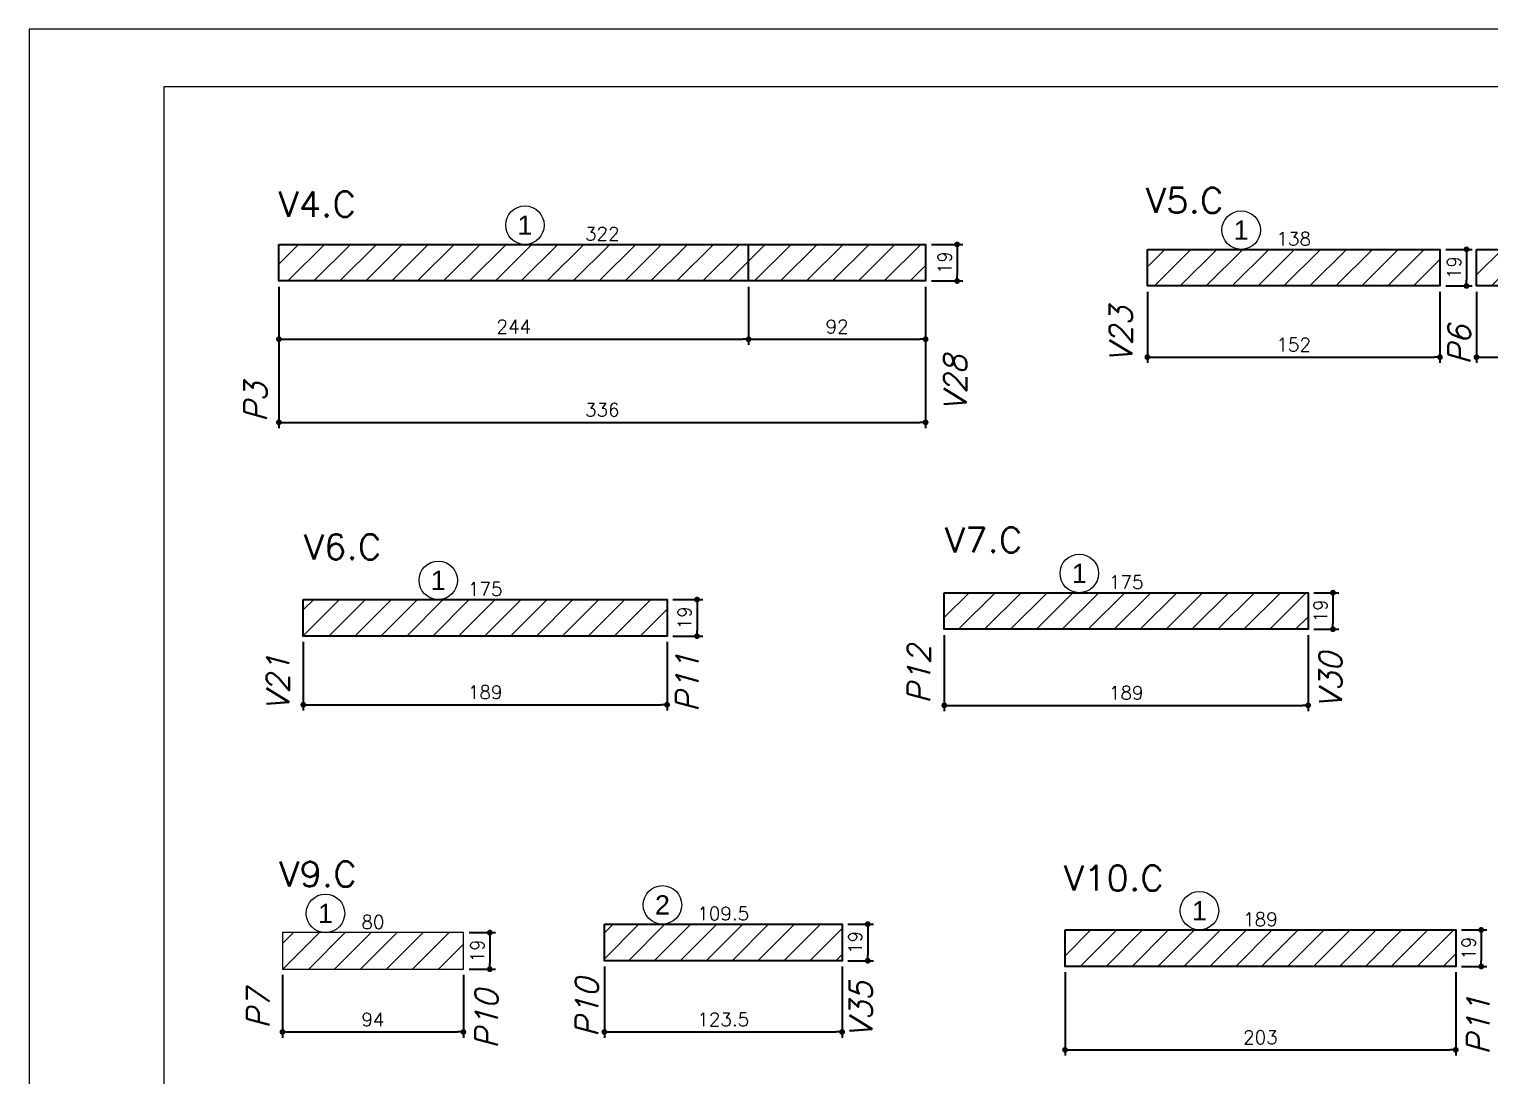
# Model space of a CAD drawing. Extents: x -20676 to 4767, y -817 to 14270.
# Drawn here: x -19091 to -18333, y 6889 to 7432 of the extents above; entities that cross this region are included whole.
import ezdxf
from ezdxf.enums import TextEntityAlignment as Align

# ---------------------------------------------------------------- set-up
doc = ezdxf.new("R2010")
doc.units = 0
doc.header["$PDMODE"] = 2
doc.header["$PDSIZE"] = 10
doc.layers.get('0').update_dxf_attribs({"lineweight": 13})
doc.layers.get('Defpoints').update_dxf_attribs({"lineweight": 13})
for name, color, linetype, lineweight in [('contorno de painel', 7, 'Continuous', 13), ('cotas', 4, 'Continuous', 13), ('REAPROVEITAMENTO', 1, 'Continuous', 13), ('Romaneio', 1, 'Continuous', 13), ('texto de viga', 7, 'Continuous', 13)]:
    doc.layers.add(name, color=color, linetype=linetype, lineweight=lineweight)
for name, color, linetype in [('Cota Sarrafo', 180, 'Continuous'), ('Painéis', 200, 'Continuous'), ('TEXTO_GERAL', 7, 'Continuous')]:
    doc.layers.add(name, color=color, linetype=linetype)
doc.styles.add('ARIAL', font='arial.ttf', dxfattribs={"oblique": 15, "height": 25})
doc.styles.add('MB_C02', font='arial.ttf', dxfattribs={"height": 2})
doc.styles.add('MB_C03', font='arial.ttf', dxfattribs={"height": 2.5})
doc.styles.add('MB_C04', font='arial.ttf', dxfattribs={"height": 6})
doc.styles.add('REGUA-120', font='ROMANS.shx', dxfattribs={"height": 15})
doc.styles.add('ROMANS', font='romans.shx')
doc.dimstyles.new('PAINEL', dxfattribs={"dimtxt": 7, "dimasz": 3, "dimexe": 3, "dimexo": 3, "dimgap": 3, "dimtad": 1, "dimdec": 1, "dimzin": 12, "dimdsep": 46, "dimtxsty": 'ROMANS', "dimblk": 'DOT', "dimcen": 0, "dimclrd": 4, "dimclre": 4, "dimclrt": 240, "dimadec": 1, "dimazin": 3, "dimtfac": 1, "dimtdec": 1, "dimtmove": 0, "dimatfit": 3, "dimfxl": 0, "dimtolj": 1, "dimtzin": 12, "dimarcsym": 0})
doc.dimstyles.new('projeto2', dxfattribs={"dimtxt": 7, "dimasz": 5, "dimexe": 1.25, "dimexo": 2.5, "dimgap": 2, "dimtad": 1, "dimdec": 1, "dimdsep": 46, "dimtxsty": 'ROMANS', "dimblk": 'OBLIQUE', "dimcen": 10, "dimdle": 1, "dimse1": 1, "dimse2": 1, "dimsd1": 1, "dimsd2": 1, "dimclrd": 256, "dimclre": 256, "dimclrt": 3, "dimadec": 0, "dimazin": 0, "dimtfac": 1, "dimtdec": 1, "dimtmove": 0, "dimatfit": 3, "dimldrblk": 'OBLIQUE', "dimfxl": 0, "dimlwd": -1, "dimlwe": -1, "dimarcsym": 0})

# ---------------------------------------------------------------- blocks, each defined once
blk = doc.blocks.new('A$Ceb89ac90')
at = {"color": 1}
for points in [[(0, 1199.94), (0, 149.94), (1485.02, 149.94), (1485.02, 1199.94)], [(70, 1169.94), (70, 179.94), (1455.02, 179.94), (1455.02, 1169.94)]]:
    blk.add_lwpolyline(points, close=True, dxfattribs=at)
at = {"color": 5}
for tag, p, height, style in [('CLIENTE', (449.73, 328.83), 12.63, 'MB_C03'), ('REV_05', (1103.14, 338.08), 10.1, 'MB_C02'), ('DATA_REV_05', (1151.54, 337.91), 10.1, 'MB_C02'), ('INFO_REV_05', (1228.12, 337.91), 10.1, 'MB_C02'), ('FASE', (924.57, 320.46), 10.1, 'MB_C02'), ('REV_04', (1103.14, 312.82), 10.1, 'MB_C02'), ('DATA_REV_04', (1151.54, 312.66), 10.1, 'MB_C02'), ('INFO_REV_04', (1228.12, 312.66), 10.1, 'MB_C02'), ('REV_03', (1103.14, 287.57), 10.1, 'MB_C02'), ('DATA_REV_03', (1151.54, 287.4), 10.1, 'MB_C02'), ('INFO_REV_03', (1228.12, 287.4), 10.1, 'MB_C02'), ('PROJETISTA', (767.99, 285.11), 10.1, 'MB_C02'), ('DATA', (924.57, 285.11), 10.1, 'MB_C02'), ('OBRA', (449.73, 273.34), 12.63, 'MB_C03'), ('REV_02', (1103.14, 262.31), 10.1, 'MB_C02'), ('DATA_REV_02', (1151.54, 262.15), 10.1, 'MB_C02'), ('INFO_REV_02', (1228.12, 262.15), 10.1, 'MB_C02'), ('ESC', (924.57, 251.76), 10.1, 'MB_C02'), ('COR', (1010.47, 251.76), 10.1, 'MB_C02'), ('REV_01', (1103.14, 237.06), 10.1, 'MB_C02'), ('DATA_REV_01', (1151.54, 236.89), 10.1, 'MB_C02'), ('INFO_REV_01', (1228.12, 236.89), 10.1, 'MB_C02'), ('PAVIMENTO', (449.73, 215.3), 12.63, 'MB_C03'), ('FL', (1018.09, 194.68), 30.31, 'MB_C04'), ('REV_00', (1103.14, 211.8), 10.1, 'MB_C02'), ('DATA_REV_00', (1151.54, 211.64), 10.1, 'MB_C02'), ('EMISSÃO_INICIAL', (1228.12, 211.64), 10.1, 'MB_C02'), ('REV', (944.1, 205.03), 12.63, 'MB_C03')]:
    blk.add_attdef(tag, p, '', height=height, dxfattribs=dict(at, style=style))
at = {"color": 6, "style": 'MB_C02'}
for tag, p in [('ENDEREÇO_CLIENTE', (449.73, 307.83)), ('ENDEREÇO_OBRA', (449.73, 252.69)), ('TIPO_DE_PROJETO', (449.73, 192.28))]:
    blk.add_attdef(tag, p, '', height=10.1, dxfattribs=at)
blk = doc.blocks.new('_Dot')
at = {"color": 0, "linetype": 'ByBlock', "lineweight": -2}
blk.add_line((-0.5, 0), (-1, 0), dxfattribs=at)
at = {"color": 0, "linetype": 'ByBlock', "const_width": 0.5}
blk.add_lwpolyline([(-0.25, 0, 1), (0.25, 0, 1)], format="xyb", close=True, dxfattribs=at)
blk = doc.blocks.new('*D1706')
at = {"layer": 'cotas', "color": 4, "lineweight": -2, "transparency": 16777216}
for p, q in [((-18961.67, 7298.45), (-18961.67, 7225.01)), ((-18625.67, 7298.45), (-18625.67, 7225.01)), ((-18958.67, 7228.01), (-18628.67, 7228.01))]:
    blk.add_line(p, q, dxfattribs=at)
at = {"layer": 'Defpoints', "color": 0, "transparency": 16777216}
for p in [(-18961.67, 7301.45), (-18625.67, 7301.45), (-18625.67, 7228.01)]:
    blk.add_point(p, dxfattribs=at)
at = {"layer": 'cotas', "color": 4, "lineweight": -2, "transparency": 16777216, "xscale": 3, "yscale": 3, "zscale": 3, "rotation": 180}
blk.add_blockref('_Dot', (-18961.67, 7228.01), dxfattribs=at)
at = {"layer": 'cotas', "color": 4, "lineweight": -2, "transparency": 16777216, "xscale": 3, "yscale": 3, "zscale": 3}
blk.add_blockref('_Dot', (-18625.67, 7228.01), dxfattribs=at)
at = {"layer": 'cotas', "color": 240, "transparency": 16777216, "insert": (-18793.67, 7234.51), "char_height": 7, "attachment_point": 5, "style": 'ROMANS'}
blk.add_mtext('\\A1;336', dxfattribs=at)
blk = doc.blocks.new('*D1707')
at = {"layer": 'cotas', "color": 4, "lineweight": -2, "transparency": 16777216}
for p, q in [((-18622.67, 7320.45), (-18606.29, 7320.45)), ((-18609.29, 7317.45), (-18609.29, 7304.45)), ((-18622.67, 7301.45), (-18606.29, 7301.45))]:
    blk.add_line(p, q, dxfattribs=at)
at = {"layer": 'Defpoints', "color": 0, "transparency": 16777216}
for p in [(-18625.67, 7320.45), (-18625.67, 7301.45), (-18609.29, 7301.45)]:
    blk.add_point(p, dxfattribs=at)
at = {"layer": 'cotas', "color": 4, "lineweight": -2, "transparency": 16777216, "xscale": 3, "yscale": 3, "zscale": 3}
for p, rotation in [((-18609.29, 7320.45), 90), ((-18609.29, 7301.45), 270)]:
    blk.add_blockref('_Dot', p, dxfattribs=dict(at, rotation=rotation))
at = {"layer": 'cotas', "color": 240, "transparency": 16777216, "insert": (-18615.79, 7310.95), "char_height": 7, "attachment_point": 5, "rotation": 90, "style": 'ROMANS'}
blk.add_mtext('\\A1;19', dxfattribs=at)
blk = doc.blocks.new('*D1708')
at = {"layer": 'cotas', "color": 4, "lineweight": -2, "transparency": 16777216}
for p, q in [((-18961.67, 7298.45), (-18961.67, 7268.2)), ((-18717.67, 7298.45), (-18717.67, 7268.2)), ((-18958.67, 7271.2), (-18720.67, 7271.2))]:
    blk.add_line(p, q, dxfattribs=at)
at = {"layer": 'Defpoints', "color": 0, "transparency": 16777216}
for p in [(-18961.67, 7301.45), (-18717.67, 7301.45), (-18717.67, 7271.2)]:
    blk.add_point(p, dxfattribs=at)
at = {"layer": 'cotas', "color": 4, "lineweight": -2, "transparency": 16777216, "xscale": 3, "yscale": 3, "zscale": 3, "rotation": 180}
blk.add_blockref('_Dot', (-18961.67, 7271.2), dxfattribs=at)
at = {"layer": 'cotas', "color": 4, "lineweight": -2, "transparency": 16777216, "xscale": 3, "yscale": 3, "zscale": 3}
blk.add_blockref('_Dot', (-18717.67, 7271.2), dxfattribs=at)
at = {"layer": 'cotas', "color": 240, "transparency": 16777216, "insert": (-18839.67, 7277.7), "char_height": 7, "attachment_point": 5, "style": 'ROMANS'}
blk.add_mtext('\\A1;244', dxfattribs=at)
blk = doc.blocks.new('*D1709')
at = {"layer": 'cotas', "color": 4, "lineweight": -2, "transparency": 16777216}
for p, q in [((-18717.67, 7298.45), (-18717.67, 7268.2)), ((-18625.67, 7298.45), (-18625.67, 7268.2)), ((-18714.67, 7271.2), (-18628.67, 7271.2))]:
    blk.add_line(p, q, dxfattribs=at)
at = {"layer": 'Defpoints', "color": 0, "transparency": 16777216}
for p in [(-18717.67, 7301.45), (-18625.67, 7301.45), (-18625.67, 7271.2)]:
    blk.add_point(p, dxfattribs=at)
at = {"layer": 'cotas', "color": 4, "lineweight": -2, "transparency": 16777216, "xscale": 3, "yscale": 3, "zscale": 3, "rotation": 180}
blk.add_blockref('_Dot', (-18717.67, 7271.2), dxfattribs=at)
at = {"layer": 'cotas', "color": 4, "lineweight": -2, "transparency": 16777216, "xscale": 3, "yscale": 3, "zscale": 3}
blk.add_blockref('_Dot', (-18625.67, 7271.2), dxfattribs=at)
at = {"layer": 'cotas', "color": 240, "transparency": 16777216, "insert": (-18671.67, 7277.7), "char_height": 7, "attachment_point": 5, "style": 'ROMANS'}
blk.add_mtext('\\A1;92', dxfattribs=at)
blk = doc.blocks.new('*D1710')
at = {"layer": 'Defpoints', "color": 0, "transparency": 16777216}
for p in [(-18954.67, 7320.45), (-18632.67, 7320.45), (-18632.67, 7320.45)]:
    blk.add_point(p, dxfattribs=at)
at = {"layer": 'Cota Sarrafo', "color": 3, "transparency": 16777216, "insert": (-18793.67, 7325.95), "char_height": 7, "attachment_point": 5, "style": 'ROMANS'}
blk.add_mtext('322', dxfattribs=at)
blk = doc.blocks.new('_OBLIQUE')
at = {"color": 0, "linetype": 'ByBlock', "lineweight": -2}
for p, q in [((0, 0), (-1, 0)), ((-0.5, -0.5), (0.5, 0.5))]:
    blk.add_line(p, q, dxfattribs=at)
blk = doc.blocks.new('*D1711')
at = {"layer": 'cotas', "color": 4, "lineweight": -2, "transparency": 16777216}
for p, q in [((-18510.45, 7295.88), (-18510.45, 7258.86)), ((-18358.45, 7295.88), (-18358.45, 7258.86)), ((-18507.45, 7261.86), (-18361.45, 7261.86))]:
    blk.add_line(p, q, dxfattribs=at)
at = {"layer": 'Defpoints', "color": 0, "transparency": 16777216}
for p in [(-18510.45, 7298.88), (-18358.45, 7298.88), (-18358.45, 7261.86)]:
    blk.add_point(p, dxfattribs=at)
at = {"layer": 'cotas', "color": 4, "lineweight": -2, "transparency": 16777216, "xscale": 3, "yscale": 3, "zscale": 3, "rotation": 180}
blk.add_blockref('_Dot', (-18510.45, 7261.86), dxfattribs=at)
at = {"layer": 'cotas', "color": 4, "lineweight": -2, "transparency": 16777216, "xscale": 3, "yscale": 3, "zscale": 3}
blk.add_blockref('_Dot', (-18358.45, 7261.86), dxfattribs=at)
at = {"layer": 'cotas', "color": 240, "transparency": 16777216, "insert": (-18434.45, 7268.36), "char_height": 7, "attachment_point": 5, "style": 'ROMANS'}
blk.add_mtext('\\A1;152', dxfattribs=at)
blk = doc.blocks.new('*D1712')
at = {"layer": 'cotas', "color": 4, "lineweight": -2, "transparency": 16777216}
for p, q in [((-18339.45, 7295.88), (-18339.45, 7258.86)), ((-18129.45, 7295.88), (-18129.45, 7258.86)), ((-18336.45, 7261.86), (-18132.45, 7261.86))]:
    blk.add_line(p, q, dxfattribs=at)
at = {"layer": 'Defpoints', "color": 0, "transparency": 16777216}
for p in [(-18339.45, 7298.88), (-18129.45, 7298.88), (-18129.45, 7261.86)]:
    blk.add_point(p, dxfattribs=at)
at = {"layer": 'cotas', "color": 4, "lineweight": -2, "transparency": 16777216, "xscale": 3, "yscale": 3, "zscale": 3, "rotation": 180}
blk.add_blockref('_Dot', (-18339.45, 7261.86), dxfattribs=at)
at = {"layer": 'cotas', "color": 4, "lineweight": -2, "transparency": 16777216, "xscale": 3, "yscale": 3, "zscale": 3}
blk.add_blockref('_Dot', (-18129.45, 7261.86), dxfattribs=at)
at = {"layer": 'cotas', "color": 240, "transparency": 16777216, "insert": (-18234.45, 7268.36), "char_height": 7, "attachment_point": 5, "style": 'ROMANS'}
blk.add_mtext('\\A1;210', dxfattribs=at)
blk = doc.blocks.new('*D1716')
at = {"layer": 'cotas', "color": 4, "lineweight": -2, "transparency": 16777216}
for p, q in [((-18355.45, 7317.88), (-18341.63, 7317.88)), ((-18344.63, 7314.88), (-18344.63, 7301.88)), ((-18355.45, 7298.88), (-18341.63, 7298.88))]:
    blk.add_line(p, q, dxfattribs=at)
at = {"layer": 'Defpoints', "color": 0, "transparency": 16777216}
for p in [(-18358.45, 7317.88), (-18358.45, 7298.88), (-18344.63, 7298.88)]:
    blk.add_point(p, dxfattribs=at)
at = {"layer": 'cotas', "color": 4, "lineweight": -2, "transparency": 16777216, "xscale": 3, "yscale": 3, "zscale": 3}
for p, rotation in [((-18344.63, 7317.88), 90), ((-18344.63, 7298.88), 270)]:
    blk.add_blockref('_Dot', p, dxfattribs=dict(at, rotation=rotation))
at = {"layer": 'cotas', "color": 240, "transparency": 16777216, "insert": (-18351.13, 7308.38), "char_height": 7, "attachment_point": 5, "rotation": 90, "style": 'ROMANS'}
blk.add_mtext('\\A1;19', dxfattribs=at)
blk = doc.blocks.new('*D1717')
at = {"layer": 'Defpoints', "color": 0, "transparency": 16777216}
for p in [(-18503.45, 7317.88), (-18365.45, 7317.88), (-18365.45, 7317.88)]:
    blk.add_point(p, dxfattribs=at)
at = {"layer": 'Cota Sarrafo', "color": 3, "transparency": 16777216, "insert": (-18434.45, 7323.38), "char_height": 7, "attachment_point": 5, "style": 'ROMANS'}
blk.add_mtext('138', dxfattribs=at)
blk = doc.blocks.new('*D1720')
at = {"layer": 'cotas', "color": 4, "lineweight": -2, "transparency": 16777216}
for p, q in [((-18948.99, 7113.93), (-18948.99, 7078.3)), ((-18759.99, 7113.93), (-18759.99, 7078.3)), ((-18945.99, 7081.3), (-18762.99, 7081.3))]:
    blk.add_line(p, q, dxfattribs=at)
at = {"layer": 'Defpoints', "color": 0, "transparency": 16777216}
for p in [(-18948.99, 7116.93), (-18759.99, 7116.93), (-18759.99, 7081.3)]:
    blk.add_point(p, dxfattribs=at)
at = {"layer": 'cotas', "color": 4, "lineweight": -2, "transparency": 16777216, "xscale": 3, "yscale": 3, "zscale": 3, "rotation": 180}
blk.add_blockref('_Dot', (-18948.99, 7081.3), dxfattribs=at)
at = {"layer": 'cotas', "color": 4, "lineweight": -2, "transparency": 16777216, "xscale": 3, "yscale": 3, "zscale": 3}
blk.add_blockref('_Dot', (-18759.99, 7081.3), dxfattribs=at)
at = {"layer": 'cotas', "color": 240, "transparency": 16777216, "insert": (-18854.49, 7087.8), "char_height": 7, "attachment_point": 5, "style": 'ROMANS'}
blk.add_mtext('\\A1;189', dxfattribs=at)
blk = doc.blocks.new('*D1721')
at = {"layer": 'cotas', "color": 4, "lineweight": -2, "transparency": 16777216}
for p, q in [((-18756.99, 7135.93), (-18741.41, 7135.93)), ((-18744.41, 7132.93), (-18744.41, 7119.93)), ((-18756.99, 7116.93), (-18741.41, 7116.93))]:
    blk.add_line(p, q, dxfattribs=at)
at = {"layer": 'Defpoints', "color": 0, "transparency": 16777216}
for p in [(-18759.99, 7135.93), (-18759.99, 7116.93), (-18744.41, 7116.93)]:
    blk.add_point(p, dxfattribs=at)
at = {"layer": 'cotas', "color": 4, "lineweight": -2, "transparency": 16777216, "xscale": 3, "yscale": 3, "zscale": 3}
for p, rotation in [((-18744.41, 7135.93), 90), ((-18744.41, 7116.93), 270)]:
    blk.add_blockref('_Dot', p, dxfattribs=dict(at, rotation=rotation))
at = {"layer": 'cotas', "color": 240, "transparency": 16777216, "insert": (-18750.91, 7126.43), "char_height": 7, "attachment_point": 5, "rotation": 90, "style": 'ROMANS'}
blk.add_mtext('\\A1;19', dxfattribs=at)
blk = doc.blocks.new('*D1722')
at = {"layer": 'Defpoints', "color": 0, "transparency": 16777216}
for p in [(-18941.99, 7135.93), (-18766.99, 7135.93), (-18766.99, 7135.93)]:
    blk.add_point(p, dxfattribs=at)
at = {"layer": 'Cota Sarrafo', "color": 3, "transparency": 16777216, "insert": (-18854.49, 7141.43), "char_height": 7, "attachment_point": 5, "style": 'ROMANS'}
blk.add_mtext('175', dxfattribs=at)
blk = doc.blocks.new('*D1723')
at = {"layer": 'cotas', "color": 4, "lineweight": -2, "transparency": 16777216}
for p, q in [((-18615.95, 7117.52), (-18615.95, 7077.96)), ((-18426.95, 7117.52), (-18426.95, 7077.96)), ((-18612.95, 7080.96), (-18429.95, 7080.96))]:
    blk.add_line(p, q, dxfattribs=at)
at = {"layer": 'Defpoints', "color": 0, "transparency": 16777216}
for p in [(-18615.95, 7120.52), (-18426.95, 7120.52), (-18426.95, 7080.96)]:
    blk.add_point(p, dxfattribs=at)
at = {"layer": 'cotas', "color": 4, "lineweight": -2, "transparency": 16777216, "xscale": 3, "yscale": 3, "zscale": 3, "rotation": 180}
blk.add_blockref('_Dot', (-18615.95, 7080.96), dxfattribs=at)
at = {"layer": 'cotas', "color": 4, "lineweight": -2, "transparency": 16777216, "xscale": 3, "yscale": 3, "zscale": 3}
blk.add_blockref('_Dot', (-18426.95, 7080.96), dxfattribs=at)
at = {"layer": 'cotas', "color": 240, "transparency": 16777216, "insert": (-18521.45, 7087.46), "char_height": 7, "attachment_point": 5, "style": 'ROMANS'}
blk.add_mtext('\\A1;189', dxfattribs=at)
blk = doc.blocks.new('*D1724')
at = {"layer": 'cotas', "color": 4, "lineweight": -2, "transparency": 16777216}
for p, q in [((-18423.95, 7139.52), (-18411.05, 7139.52)), ((-18414.05, 7136.52), (-18414.05, 7123.52)), ((-18423.95, 7120.52), (-18411.05, 7120.52))]:
    blk.add_line(p, q, dxfattribs=at)
at = {"layer": 'Defpoints', "color": 0, "transparency": 16777216}
for p in [(-18426.95, 7139.52), (-18426.95, 7120.52), (-18414.05, 7120.52)]:
    blk.add_point(p, dxfattribs=at)
at = {"layer": 'cotas', "color": 4, "lineweight": -2, "transparency": 16777216, "xscale": 3, "yscale": 3, "zscale": 3}
for p, rotation in [((-18414.05, 7139.52), 90), ((-18414.05, 7120.52), 270)]:
    blk.add_blockref('_Dot', p, dxfattribs=dict(at, rotation=rotation))
at = {"layer": 'cotas', "color": 240, "transparency": 16777216, "insert": (-18420.55, 7130.02), "char_height": 7, "attachment_point": 5, "rotation": 90, "style": 'ROMANS'}
blk.add_mtext('\\A1;19', dxfattribs=at)
blk = doc.blocks.new('*D1725')
at = {"layer": 'Defpoints', "color": 0, "transparency": 16777216}
for p in [(-18608.95, 7139.52), (-18433.95, 7139.52), (-18433.95, 7139.52)]:
    blk.add_point(p, dxfattribs=at)
at = {"layer": 'Cota Sarrafo', "color": 3, "transparency": 16777216, "insert": (-18521.45, 7145.02), "char_height": 7, "attachment_point": 5, "style": 'ROMANS'}
blk.add_mtext('175', dxfattribs=at)
blk = doc.blocks.new('*D1732')
at = {"layer": 'cotas', "color": 4, "lineweight": -2, "transparency": 16777216}
for p, q in [((-18959.83, 6940.9), (-18959.83, 6908.3)), ((-18865.83, 6940.9), (-18865.83, 6908.3)), ((-18956.83, 6911.3), (-18868.83, 6911.3))]:
    blk.add_line(p, q, dxfattribs=at)
at = {"layer": 'Defpoints', "color": 0, "transparency": 16777216}
for p in [(-18959.83, 6943.9), (-18865.83, 6943.9), (-18865.83, 6911.3)]:
    blk.add_point(p, dxfattribs=at)
at = {"layer": 'cotas', "color": 4, "lineweight": -2, "transparency": 16777216, "xscale": 3, "yscale": 3, "zscale": 3, "rotation": 180}
blk.add_blockref('_Dot', (-18959.83, 6911.3), dxfattribs=at)
at = {"layer": 'cotas', "color": 4, "lineweight": -2, "transparency": 16777216, "xscale": 3, "yscale": 3, "zscale": 3}
blk.add_blockref('_Dot', (-18865.83, 6911.3), dxfattribs=at)
at = {"layer": 'cotas', "color": 240, "transparency": 16777216, "insert": (-18912.83, 6917.8), "char_height": 7, "attachment_point": 5, "style": 'ROMANS'}
blk.add_mtext('\\A1;94', dxfattribs=at)
blk = doc.blocks.new('*D1733')
at = {"layer": 'cotas', "color": 4, "lineweight": -2, "transparency": 16777216}
for p, q in [((-18862.83, 6962.9), (-18849.1, 6962.9)), ((-18852.1, 6959.9), (-18852.1, 6946.9)), ((-18862.83, 6943.9), (-18849.1, 6943.9))]:
    blk.add_line(p, q, dxfattribs=at)
at = {"layer": 'Defpoints', "color": 0, "transparency": 16777216}
for p in [(-18865.83, 6962.9), (-18865.83, 6943.9), (-18852.1, 6943.9)]:
    blk.add_point(p, dxfattribs=at)
at = {"layer": 'cotas', "color": 4, "lineweight": -2, "transparency": 16777216, "xscale": 3, "yscale": 3, "zscale": 3}
for p, rotation in [((-18852.1, 6962.9), 90), ((-18852.1, 6943.9), 270)]:
    blk.add_blockref('_Dot', p, dxfattribs=dict(at, rotation=rotation))
at = {"layer": 'cotas', "color": 240, "transparency": 16777216, "insert": (-18858.6, 6953.4), "char_height": 7, "attachment_point": 5, "rotation": 90, "style": 'ROMANS'}
blk.add_mtext('\\A1;19', dxfattribs=at)
blk = doc.blocks.new('*D1734')
at = {"layer": 'Defpoints', "color": 0, "transparency": 16777216}
for p in [(-18952.83, 6962.9), (-18872.83, 6962.9), (-18872.83, 6962.9)]:
    blk.add_point(p, dxfattribs=at)
at = {"layer": 'Cota Sarrafo', "color": 3, "transparency": 16777216, "insert": (-18912.83, 6968.4), "char_height": 7, "attachment_point": 5, "style": 'ROMANS'}
blk.add_mtext('80', dxfattribs=at)
blk = doc.blocks.new('*D1738')
at = {"layer": 'cotas', "color": 4, "lineweight": -2, "transparency": 16777216}
for p, q in [((-18553.24, 6942.3), (-18553.24, 6899.02)), ((-18350.24, 6942.3), (-18350.24, 6899.02)), ((-18550.24, 6902.02), (-18353.24, 6902.02))]:
    blk.add_line(p, q, dxfattribs=at)
at = {"layer": 'Defpoints', "color": 0, "transparency": 16777216}
for p in [(-18553.24, 6945.3), (-18350.24, 6945.3), (-18350.24, 6902.02)]:
    blk.add_point(p, dxfattribs=at)
at = {"layer": 'cotas', "color": 4, "lineweight": -2, "transparency": 16777216, "xscale": 3, "yscale": 3, "zscale": 3, "rotation": 180}
blk.add_blockref('_Dot', (-18553.24, 6902.02), dxfattribs=at)
at = {"layer": 'cotas', "color": 4, "lineweight": -2, "transparency": 16777216, "xscale": 3, "yscale": 3, "zscale": 3}
blk.add_blockref('_Dot', (-18350.24, 6902.02), dxfattribs=at)
at = {"layer": 'cotas', "color": 240, "transparency": 16777216, "insert": (-18451.74, 6908.52), "char_height": 7, "attachment_point": 5, "style": 'ROMANS'}
blk.add_mtext('\\A1;203', dxfattribs=at)
blk = doc.blocks.new('*D1739')
at = {"layer": 'cotas', "color": 4, "lineweight": -2, "transparency": 16777216}
for p, q in [((-18347.24, 6964.3), (-18334.01, 6964.3)), ((-18337.01, 6961.3), (-18337.01, 6948.3)), ((-18347.24, 6945.3), (-18334.01, 6945.3))]:
    blk.add_line(p, q, dxfattribs=at)
at = {"layer": 'Defpoints', "color": 0, "transparency": 16777216}
for p in [(-18350.24, 6964.3), (-18350.24, 6945.3), (-18337.01, 6945.3)]:
    blk.add_point(p, dxfattribs=at)
at = {"layer": 'cotas', "color": 4, "lineweight": -2, "transparency": 16777216, "xscale": 3, "yscale": 3, "zscale": 3}
for p, rotation in [((-18337.01, 6964.3), 90), ((-18337.01, 6945.3), 270)]:
    blk.add_blockref('_Dot', p, dxfattribs=dict(at, rotation=rotation))
at = {"layer": 'cotas', "color": 240, "transparency": 16777216, "insert": (-18343.51, 6954.8), "char_height": 7, "attachment_point": 5, "rotation": 90, "style": 'ROMANS'}
blk.add_mtext('\\A1;19', dxfattribs=at)
blk = doc.blocks.new('*D1740')
at = {"layer": 'Defpoints', "color": 0, "transparency": 16777216}
for p in [(-18546.24, 6964.3), (-18357.24, 6964.3), (-18357.24, 6964.3)]:
    blk.add_point(p, dxfattribs=at)
at = {"layer": 'Cota Sarrafo', "color": 3, "transparency": 16777216, "insert": (-18451.74, 6969.8), "char_height": 7, "attachment_point": 5, "style": 'ROMANS'}
blk.add_mtext('189', dxfattribs=at)
blk = doc.blocks.new('*D2072')
at = {"layer": 'Defpoints', "color": 0, "transparency": 16777216}
for p in [(-18792.57, 6948.31), (-18669.07, 6948.31), (-18669.07, 6911.3)]:
    blk.add_point(p, dxfattribs=at)
at = {"layer": 'Painéis', "color": 4, "lineweight": -2, "transparency": 16777216}
for p, q in [((-18792.57, 6945.31), (-18792.57, 6908.3)), ((-18669.07, 6945.31), (-18669.07, 6908.3)), ((-18789.57, 6911.3), (-18672.07, 6911.3))]:
    blk.add_line(p, q, dxfattribs=at)
at = {"layer": 'Painéis', "color": 4, "lineweight": -2, "transparency": 16777216, "xscale": 3, "yscale": 3, "zscale": 3, "rotation": 180}
blk.add_blockref('_Dot', (-18792.57, 6911.3), dxfattribs=at)
at = {"layer": 'Painéis', "color": 4, "lineweight": -2, "transparency": 16777216, "xscale": 3, "yscale": 3, "zscale": 3}
blk.add_blockref('_Dot', (-18669.07, 6911.3), dxfattribs=at)
at = {"layer": 'Painéis', "color": 240, "transparency": 16777216, "insert": (-18730.82, 6917.8), "char_height": 7, "attachment_point": 5, "style": 'ROMANS'}
blk.add_mtext('\\A1;123.5', dxfattribs=at)
blk = doc.blocks.new('*D2073')
at = {"layer": 'Defpoints', "color": 0, "transparency": 16777216}
for p in [(-18669.07, 6967.31), (-18669.07, 6948.31), (-18655.77, 6948.31)]:
    blk.add_point(p, dxfattribs=at)
at = {"layer": 'Painéis', "color": 4, "lineweight": -2, "transparency": 16777216}
for p, q in [((-18666.07, 6967.31), (-18652.77, 6967.31)), ((-18655.77, 6964.31), (-18655.77, 6951.31)), ((-18666.07, 6948.31), (-18652.77, 6948.31))]:
    blk.add_line(p, q, dxfattribs=at)
at = {"layer": 'Painéis', "color": 4, "lineweight": -2, "transparency": 16777216, "xscale": 3, "yscale": 3, "zscale": 3}
for p, rotation in [((-18655.77, 6967.31), 90), ((-18655.77, 6948.31), 270)]:
    blk.add_blockref('_Dot', p, dxfattribs=dict(at, rotation=rotation))
at = {"layer": 'Painéis', "color": 240, "transparency": 16777216, "insert": (-18662.27, 6957.81), "char_height": 7, "attachment_point": 5, "rotation": 90, "style": 'ROMANS'}
blk.add_mtext('\\A1;19', dxfattribs=at)
blk = doc.blocks.new('*D2074')
at = {"layer": 'Defpoints', "color": 0, "transparency": 16777216}
for p in [(-18785.57, 6967.31), (-18676.07, 6967.31), (-18676.07, 6967.31)]:
    blk.add_point(p, dxfattribs=at)
at = {"layer": 'Cota Sarrafo', "color": 3, "transparency": 16777216, "insert": (-18730.82, 6972.81), "char_height": 7, "attachment_point": 5, "style": 'ROMANS'}
blk.add_mtext('109.5', dxfattribs=at)

msp = doc.modelspace()

# ---------------------------------------------------------------- hatches: boundary and pattern name
at = {"layer": 'REAPROVEITAMENTO'}
h = msp.add_hatch(dxfattribs=at)
h.set_pattern_fill('ANSI31', color=256, scale=3, style=0)
h.set_pattern_definition([(45, (-14.169, 2361.248), (-6.735192, 6.735192), [])])
h.paths.add_polyline_path([(-18961.67, 7320.45), (-18625.67, 7320.45), (-18625.67, 7301.45), (-18961.67, 7301.45)])
h = msp.add_hatch(dxfattribs=at)
h.set_pattern_fill('ANSI31', color=256, scale=3, style=0)
h.set_pattern_definition([(45, (-22.627, 2358.095), (-6.735192, 6.735192), [])])
h.paths.add_polyline_path([(-18510.45, 7317.88), (-18358.45, 7317.88), (-18358.45, 7298.88), (-18510.45, 7298.88)])
h.paths.add_polyline_path([(-18339.45, 7317.88), (-18129.45, 7317.88), (-18129.45, 7298.88), (-18339.45, 7298.88)])
h.paths.add_polyline_path([(-18110.45, 7317.88), (-17958.45, 7317.88), (-17958.45, 7298.88), (-18110.45, 7298.88)])
h = msp.add_hatch(dxfattribs=at)
h.set_pattern_fill('ANSI31', color=256, scale=3, style=0)
h.set_pattern_definition([(45, (6.571, 2378.22), (-6.735192, 6.735192), [])])
h.paths.add_polyline_path([(-18948.99, 7135.93), (-18759.99, 7135.93), (-18759.99, 7116.93), (-18948.99, 7116.93)])
h = msp.add_hatch(dxfattribs=at)
h.set_pattern_fill('ANSI31', color=256, scale=3, style=0)
h.set_pattern_definition([(45, (6.163, 2377.57), (-6.735192, 6.735192), [])])
h.paths.add_polyline_path([(-18615.95, 7139.52), (-18426.95, 7139.52), (-18426.95, 7120.52), (-18615.95, 7120.52)])
h = msp.add_hatch(dxfattribs=at)
h.set_pattern_fill('ANSI31', color=256, scale=3, style=0)
h.paths.add_polyline_path([(-18792.57, 6967.31), (-18669.07, 6967.31), (-18669.07, 6948.31), (-18792.57, 6948.31)])
h = msp.add_hatch(dxfattribs=at)
h.set_pattern_fill('ANSI31', color=256, scale=3, style=0)
h.paths.add_polyline_path([(-18959.83, 6943.9), (-18865.83, 6943.9), (-18865.83, 6962.9), (-18959.83, 6962.9)])
h = msp.add_hatch(dxfattribs=at)
h.set_pattern_fill('ANSI31', color=256, scale=3, style=0)
h.set_pattern_definition([(45, (47.817, 2355.967), (-6.735192, 6.735192), [])])
h.paths.add_polyline_path([(-18553.24, 6964.3), (-18350.24, 6964.3), (-18350.24, 6945.3), (-18553.24, 6945.3)])

# ---------------------------------------------------------------- linework, layer by layer
at = {"layer": 'contorno de painel', "color": 6}
msp.add_lwpolyline([(-18959.83, 6943.9), (-18865.83, 6943.9), (-18865.83, 6962.9), (-18959.83, 6962.9)], close=True, dxfattribs=at)
at = {"layer": 'Painéis', "color": 6}
msp.add_line((-18717.67, 7301.45), (-18717.67, 7320.45), dxfattribs=at)
for points in [[(-18961.67, 7320.45), (-18625.67, 7320.45), (-18625.67, 7301.45), (-18961.67, 7301.45)], [(-18510.45, 7317.88), (-18358.45, 7317.88), (-18358.45, 7298.88), (-18510.45, 7298.88)], [(-18339.45, 7317.88), (-18129.45, 7317.88), (-18129.45, 7298.88), (-18339.45, 7298.88)], [(-18948.99, 7135.93), (-18759.99, 7135.93), (-18759.99, 7116.93), (-18948.99, 7116.93)], [(-18615.95, 7139.52), (-18426.95, 7139.52), (-18426.95, 7120.52), (-18615.95, 7120.52)], [(-18792.57, 6967.31), (-18669.07, 6967.31), (-18669.07, 6948.31), (-18792.57, 6948.31)], [(-18553.24, 6964.3), (-18350.24, 6964.3), (-18350.24, 6945.3), (-18553.24, 6945.3)]]:
    msp.add_lwpolyline(points, close=True, dxfattribs=at)
at = {"layer": 'Romaneio'}
for centre in [(-18833.85, 7330.45), (-18461.73, 7327.88), (-18878.88, 7145.93), (-18545.84, 7149.52), (-18937.48, 6972.9), (-18762.4, 6977.31), (-18483.4, 6974.3)]:
    msp.add_circle(centre, 10, dxfattribs=at)

# ---------------------------------------------------------------- block references
msp.add_blockref('A$Ceb89ac90', (-19091.4, 6232.32))

# ---------------------------------------------------------------- texts
at = {"layer": 'Romaneio', "color": 7, "style": 'ARIAL'}
for s, p in [('1', (-18833.85, 7330.45)), ('1', (-18461.73, 7327.88)), ('1', (-18878.88, 7145.93)), ('1', (-18545.84, 7149.52)), ('2', (-18762.4, 6977.31)), ('1', (-18937.48, 6972.9)), ('1', (-18483.4, 6974.3))]:
    msp.add_text(s, height=10, dxfattribs=at).set_placement(p, align=Align.MIDDLE_CENTER)
at = {"layer": 'texto de viga', "color": 215, "style": 'REGUA-120', "oblique": 15}
for s, p in [('V23', (-18518.38, 7259.07)), ('P6', (-18342.51, 7258.01)), ('V28', (-18604.38, 7233.85)), ('P3', (-18967.92, 7228.23)), ('P12', (-18623.26, 7081.75)), ('V21', (-18956.3, 7078.15)), ('P11', (-18743.61, 7077.51)), ('V30', (-18409.5, 7079.27)), ('P10', (-18795.81, 6908.64)), ('V35', (-18653.4, 6908.29)), ('P7', (-18966.55, 6912.96)), ('P10', (-18847.91, 6902.58)), ('P11', (-18332.67, 6899.55))]:
    msp.add_text(s, height=11.752, rotation=90, dxfattribs=at).set_placement(p)
at = {"layer": 'TEXTO_GERAL', "style": 'REGUA-120', "width": 1.05}
for s, p in [('V4.C', (-18961.95, 7334.86)), ('V5.C', (-18511.25, 7336.78)), ('V7.C', (-18615.74, 7160.38)), ('V6.C', (-18948.78, 7156.78)), ('V9.C', (-18961.56, 6986.81)), ('V10.C', (-18553.98, 6984.76))]:
    msp.add_text(s, height=13, dxfattribs=at).set_placement(p)

# ---------------------------------------------------------------- dimensions: what is measured, and where the dimension line sits
at = {"layer": 'Cota Sarrafo'}
for base, p1, p2, picture, middle in [((-18632.67, 7320.45), (-18954.67, 7320.45), (-18632.67, 7320.45), '*D1710', (-18793.67, 7325.95)), ((-18365.45, 7317.88), (-18503.45, 7317.88), (-18365.45, 7317.88), '*D1717', (-18434.45, 7323.38)), ((-18433.95, 7139.52), (-18608.95, 7139.52), (-18433.95, 7139.52), '*D1725', (-18521.45, 7145.02)), ((-18766.99, 7135.93), (-18941.99, 7135.93), (-18766.99, 7135.93), '*D1722', (-18854.49, 7141.43)), ((-18676.07, 6967.31), (-18785.57, 6967.31), (-18676.07, 6967.31), '*D2074', (-18730.82, 6972.81)), ((-18357.24, 6964.3), (-18546.24, 6964.3), (-18357.24, 6964.3), '*D1740', (-18451.74, 6969.8)), ((-18872.83, 6962.9), (-18952.83, 6962.9), (-18872.83, 6962.9), '*D1734', (-18912.83, 6968.4))]:
    dim = msp.add_linear_dim(base=base, p1=p1, p2=p2, dimstyle='projeto2', dxfattribs=at)
    dim.commit()
    dim.dimension.update_dxf_attribs({"geometry": picture, "text_midpoint": middle})
at = {"layer": 'cotas', "color": 6}
for base, p1, p2, picture, middle in [((-18609.29, 7301.45), (-18625.67, 7320.45), (-18625.67, 7301.45), '*D1707', (-18615.79, 7310.95)), ((-18344.63, 7298.88), (-18358.45, 7317.88), (-18358.45, 7298.88), '*D1716', (-18351.13, 7308.38)), ((-18414.05, 7120.52), (-18426.95, 7139.52), (-18426.95, 7120.52), '*D1724', (-18420.55, 7130.02)), ((-18744.41, 7116.93), (-18759.99, 7135.93), (-18759.99, 7116.93), '*D1721', (-18750.91, 7126.43)), ((-18852.1, 6943.9), (-18865.83, 6962.9), (-18865.83, 6943.9), '*D1733', (-18858.6, 6953.4)), ((-18337.01, 6945.3), (-18350.24, 6964.3), (-18350.24, 6945.3), '*D1739', (-18343.51, 6954.8))]:
    dim = msp.add_linear_dim(base=base, p1=p1, p2=p2, angle=90, dimstyle='PAINEL', override={"dimarcsym": 2}, dxfattribs=at)
    dim.commit()
    dim.dimension.update_dxf_attribs({"geometry": picture, "text_midpoint": middle})
for base, p1, p2, picture, middle in [((-18625.67, 7228.01), (-18961.67, 7301.45), (-18625.67, 7301.45), '*D1706', (-18793.67, 7234.51)), ((-18717.67, 7271.2), (-18961.67, 7301.45), (-18717.67, 7301.45), '*D1708', (-18839.67, 7277.7)), ((-18625.67, 7271.2), (-18717.67, 7301.45), (-18625.67, 7301.45), '*D1709', (-18671.67, 7277.7)), ((-18358.45, 7261.86), (-18510.45, 7298.88), (-18358.45, 7298.88), '*D1711', (-18434.45, 7268.36)), ((-18129.45, 7261.86), (-18339.45, 7298.88), (-18129.45, 7298.88), '*D1712', (-18234.45, 7268.36)), ((-18426.95, 7080.96), (-18615.95, 7120.52), (-18426.95, 7120.52), '*D1723', (-18521.45, 7087.46)), ((-18759.99, 7081.3), (-18948.99, 7116.93), (-18759.99, 7116.93), '*D1720', (-18854.49, 7087.8)), ((-18865.83, 6911.3), (-18959.83, 6943.9), (-18865.83, 6943.9), '*D1732', (-18912.83, 6917.8)), ((-18350.24, 6902.02), (-18553.24, 6945.3), (-18350.24, 6945.3), '*D1738', (-18451.74, 6908.52))]:
    dim = msp.add_linear_dim(base=base, p1=p1, p2=p2, dimstyle='PAINEL', override={"dimarcsym": 2}, dxfattribs=at)
    dim.commit()
    dim.dimension.update_dxf_attribs({"geometry": picture, "text_midpoint": middle})
at = {"layer": 'Painéis', "color": 6}
dim = msp.add_linear_dim(base=(-18655.77, 6948.31), p1=(-18669.07, 6967.31), p2=(-18669.07, 6948.31), angle=90, dimstyle='PAINEL', override={"dimarcsym": 2}, dxfattribs=at)
dim.commit()
dim.dimension.update_dxf_attribs({"geometry": '*D2073', "text_midpoint": (-18662.27, 6957.81)})
dim = msp.add_linear_dim(base=(-18669.07, 6911.3), p1=(-18792.57, 6948.31), p2=(-18669.07, 6948.31), dimstyle='PAINEL', override={"dimarcsym": 2}, dxfattribs=at)
dim.commit()
dim.dimension.update_dxf_attribs({"geometry": '*D2072', "text_midpoint": (-18730.82, 6917.8)})

doc.saveas('drawing.dxf')
